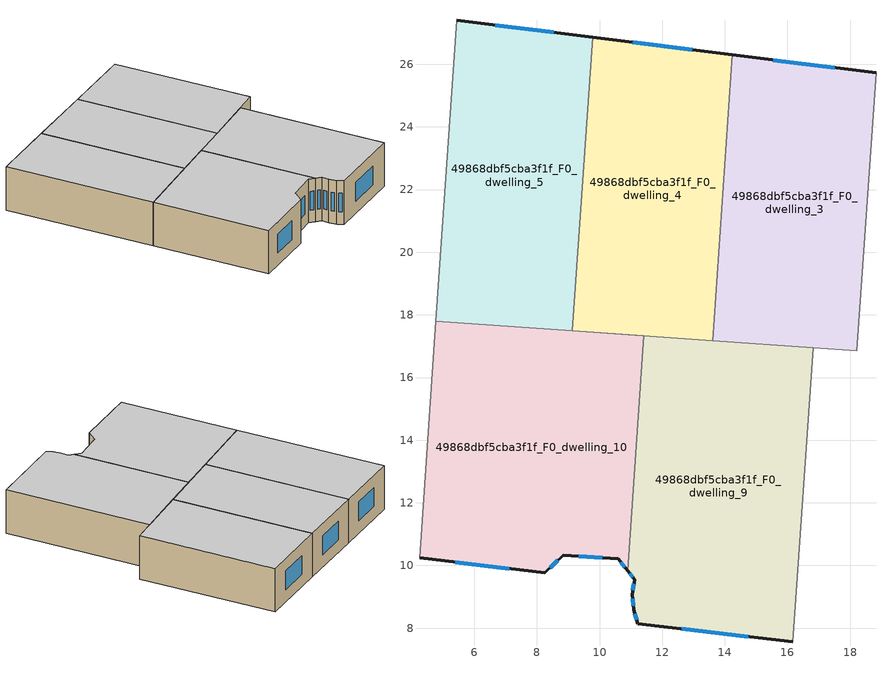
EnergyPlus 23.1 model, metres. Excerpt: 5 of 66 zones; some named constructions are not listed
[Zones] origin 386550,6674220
49868dbf5cba3f1f_F0_dwelling_10
 floor ground (EU_floor_Construction): 11.41,17.33 10.89,9.83 10.6,10.21 8.83,10.33 8.26,9.76 4.25,10.24 4.77,17.79 z0
 wall outside (EU_wall_Construction): 4.25,10.24 8.26,9.76 8.83,10.33 10.6,10.21 10.89,9.83 z0:3
 wall adiabatic (EU_wall_Construction): 4.77,17.79 4.25,10.24 z0:3
 wall to 49868dbf5cba3f1f_F0_dwelling_9 (EU_wall_Construction): 10.89,9.83 11.41,17.33 9.13,17.49 z0:3
 wall to 49868dbf5cba3f1f_F0_dwelling_5 (EU_wall_Construction): 9.13,17.49 4.77,17.79 z0:3
 window (EU_Window_Construction): 5.4,10.1 7.11,9.9 / 10.68,10.1 10.81,9.94 / 9.34,10.29 10.09,10.24 / 8.42,9.92 8.67,10.17 z0.86:2.14
 ceiling to 49868dbf5cba3f1f_F1_dwelling_10 (EU_floor_Construction): 10.89,9.83 11.41,17.33 4.77,17.79 4.25,10.24 8.26,9.76 8.83,10.33 10.6,10.21 z3
49868dbf5cba3f1f_F0_dwelling_3
 floor ground (EU_floor_Construction): 18.83,25.72 18.21,16.86 13.61,17.18 14.24,26.3 z0
 wall outside (EU_wall_Construction): 18.83,25.72 14.24,26.3 z0:3
 wall to 49868dbf5cba3f1f_F0_dwelling_2 (EU_wall_Construction): 18.21,16.86 18.83,25.72 z0:3
 wall to 49868dbf5cba3f1f_F0_dwelling_4 (EU_wall_Construction): 14.24,26.3 13.61,17.18 z0:3
 wall to 49868dbf5cba3f1f_F0_dwelling_9 (EU_wall_Construction): 13.61,17.18 16.82,16.96 z0:3
 wall to 49868dbf5cba3f1f_F0_dwelling_8 (EU_wall_Construction): 16.82,16.96 18.21,16.86 z0:3
 window (EU_Window_Construction): 17.52,25.89 15.55,26.13 z0.86:2.14
 ceiling to 49868dbf5cba3f1f_F1_dwelling_3 (EU_floor_Construction): 18.21,16.86 18.83,25.72 14.24,26.3 13.61,17.18 z3
49868dbf5cba3f1f_F0_dwelling_4
 floor ground (EU_floor_Construction): 14.24,26.3 13.61,17.18 9.13,17.49 9.78,26.86 z0
 wall outside (EU_wall_Construction): 14.24,26.3 9.78,26.86 z0:3
 wall to 49868dbf5cba3f1f_F0_dwelling_5 (EU_wall_Construction): 9.78,26.86 9.13,17.49 z0:3
 wall to 49868dbf5cba3f1f_F0_dwelling_9 (EU_wall_Construction): 9.13,17.49 13.61,17.18 z0:3
 window (EU_Window_Construction): 12.97,26.46 11.05,26.7 z0.86:2.14
 ceiling to 49868dbf5cba3f1f_F1_dwelling_4 (EU_floor_Construction): 13.61,17.18 14.24,26.3 9.78,26.86 9.13,17.49 z3
49868dbf5cba3f1f_F0_dwelling_5
 floor ground (EU_floor_Construction): 9.78,26.86 9.13,17.49 4.77,17.79 5.44,27.4 z0
 wall outside (EU_wall_Construction): 9.78,26.86 5.44,27.4 z0:3
 wall adiabatic (EU_wall_Construction): 5.44,27.4 4.77,17.79 z0:3
 window (EU_Window_Construction): 8.54,27.01 6.68,27.25 z0.86:2.14
 ceiling to 49868dbf5cba3f1f_F1_dwelling_5 (EU_floor_Construction): 9.13,17.49 9.78,26.86 5.44,27.4 4.77,17.79 z3
49868dbf5cba3f1f_F0_dwelling_9
 floor ground (EU_floor_Construction): 16.82,16.96 16.17,7.57 11.22,8.14 11.09,8.58 11.04,9.08 11.12,9.54 10.89,9.83 11.41,17.33 9.13,17.49 z0
 wall outside (EU_wall_Construction): 10.89,9.83 11.12,9.54 11.04,9.08 11.09,8.58 11.22,8.14 16.17,7.57 z0:3
 wall to 49868dbf5cba3f1f_F0_dwelling_8 (EU_wall_Construction): 16.17,7.57 16.82,16.96 z0:3
 window (EU_Window_Construction): 10.96,9.75 11.06,9.63 / 12.63,7.98 14.76,7.73 / 11.13,8.45 11.18,8.27 / 11.06,8.93 11.08,8.72 / 11.1,9.41 11.07,9.21 z0.86:2.14
 ceiling to 49868dbf5cba3f1f_F1_dwelling_9 (EU_floor_Construction): 16.17,7.57 16.82,16.96 9.13,17.49 11.41,17.33 10.89,9.83 11.12,9.54 11.04,9.08 11.09,8.58 11.22,8.14 z3
[HVACTEMPLATE:THERMOSTAT] Constant Heating Setpoint=20; Constant Cooling Setpoint=50
EU_HeatOnly_49868dbf5cba3f1f_F0_dwelling_0; EU_HeatOnly_49868dbf5cba3f1f_F0_dwelling_1; EU_HeatOnly_49868dbf5cba3f1f_F0_dwelling_2; EU_HeatOnly_49868dbf5cba3f1f_F0_dwelling_3; EU_HeatOnly_49868dbf5cba3f1f_F0_dwelling_4; EU_HeatOnly_49868dbf5cba3f1f_F0_dwelling_5; EU_HeatOnly_49868dbf5cba3f1f_F0_dwelling_6; EU_HeatOnly_49868dbf5cba3f1f_F0_dwelling_7; EU_HeatOnly_49868dbf5cba3f1f_F0_dwelling_8; EU_HeatOnly_49868dbf5cba3f1f_F0_dwelling_9; EU_HeatOnly_49868dbf5cba3f1f_F0_dwelling_10; EU_HeatOnly_49868dbf5cba3f1f_F1_dwelling_0; EU_HeatOnly_49868dbf5cba3f1f_F1_dwelling_1; EU_HeatOnly_49868dbf5cba3f1f_F1_dwelling_2; EU_HeatOnly_49868dbf5cba3f1f_F1_dwelling_3; EU_HeatOnly_49868dbf5cba3f1f_F1_dwelling_4; EU_HeatOnly_49868dbf5cba3f1f_F1_dwelling_5; EU_HeatOnly_49868dbf5cba3f1f_F1_dwelling_6; EU_HeatOnly_49868dbf5cba3f1f_F1_dwelling_7; EU_HeatOnly_49868dbf5cba3f1f_F1_dwelling_8; EU_HeatOnly_49868dbf5cba3f1f_F1_dwelling_9; EU_HeatOnly_49868dbf5cba3f1f_F1_dwelling_10; EU_HeatOnly_49868dbf5cba3f1f_F2_dwelling_0; EU_HeatOnly_49868dbf5cba3f1f_F2_dwelling_1; EU_HeatOnly_49868dbf5cba3f1f_F2_dwelling_2; EU_HeatOnly_49868dbf5cba3f1f_F2_dwelling_3; EU_HeatOnly_49868dbf5cba3f1f_F2_dwelling_4; EU_HeatOnly_49868dbf5cba3f1f_F2_dwelling_5; EU_HeatOnly_49868dbf5cba3f1f_F2_dwelling_6; EU_HeatOnly_49868dbf5cba3f1f_F2_dwelling_7; EU_HeatOnly_49868dbf5cba3f1f_F2_dwelling_8; EU_HeatOnly_49868dbf5cba3f1f_F2_dwelling_9; EU_HeatOnly_49868dbf5cba3f1f_F2_dwelling_10; EU_HeatOnly_49868dbf5cba3f1f_F3_dwelling_0; EU_HeatOnly_49868dbf5cba3f1f_F3_dwelling_1; EU_HeatOnly_49868dbf5cba3f1f_F3_dwelling_2; EU_HeatOnly_49868dbf5cba3f1f_F3_dwelling_3; EU_HeatOnly_49868dbf5cba3f1f_F3_dwelling_4; EU_HeatOnly_49868dbf5cba3f1f_F3_dwelling_5; EU_HeatOnly_49868dbf5cba3f1f_F3_dwelling_6; EU_HeatOnly_49868dbf5cba3f1f_F3_dwelling_7; EU_HeatOnly_49868dbf5cba3f1f_F3_dwelling_8; EU_HeatOnly_49868dbf5cba3f1f_F3_dwelling_9; EU_HeatOnly_49868dbf5cba3f1f_F3_dwelling_10; EU_HeatOnly_49868dbf5cba3f1f_F4_dwelling_0; EU_HeatOnly_49868dbf5cba3f1f_F4_dwelling_1; EU_HeatOnly_49868dbf5cba3f1f_F4_dwelling_2; EU_HeatOnly_49868dbf5cba3f1f_F4_dwelling_3; EU_HeatOnly_49868dbf5cba3f1f_F4_dwelling_4; EU_HeatOnly_49868dbf5cba3f1f_F4_dwelling_5; EU_HeatOnly_49868dbf5cba3f1f_F4_dwelling_6; EU_HeatOnly_49868dbf5cba3f1f_F4_dwelling_7; EU_HeatOnly_49868dbf5cba3f1f_F4_dwelling_8; EU_HeatOnly_49868dbf5cba3f1f_F4_dwelling_9; EU_HeatOnly_49868dbf5cba3f1f_F4_dwelling_10; EU_HeatOnly_49868dbf5cba3f1f_F5_dwelling_0; EU_HeatOnly_49868dbf5cba3f1f_F5_dwelling_1; EU_HeatOnly_49868dbf5cba3f1f_F5_dwelling_2; EU_HeatOnly_49868dbf5cba3f1f_F5_dwelling_3; EU_HeatOnly_49868dbf5cba3f1f_F5_dwelling_4; EU_HeatOnly_49868dbf5cba3f1f_F5_dwelling_5; EU_HeatOnly_49868dbf5cba3f1f_F5_dwelling_6; EU_HeatOnly_49868dbf5cba3f1f_F5_dwelling_7; EU_HeatOnly_49868dbf5cba3f1f_F5_dwelling_8; EU_HeatOnly_49868dbf5cba3f1f_F5_dwelling_9; EU_HeatOnly_49868dbf5cba3f1f_F5_dwelling_10
[SCHEDULE:CONSTANT]
Name | Hourly Value
EU_AlwaysOn | 1
EU_CoolingOff | 0
[SCHEDULE:FILE] Column Number=1; Rows to Skip at Top=0; Number of Hours of Data=8760; Column Separator=Comma; Interpolate to Timestep=No; Minutes per Item=60; Adjust Schedule for Daylight Savings=Yes
Name | File
EU_Step8_GainSchedule_49868dbf5cba3f1f_F1_dwelling_7_f000 | ../../schedules/49868dbf5cba3f1f/49868dbf5cba3f1f_F1_dwelling_7_f000_gain.csv
EU_Step8_GainSchedule_49868dbf5cba3f1f_F1_dwelling_8_f000 | ../../schedules/49868dbf5cba3f1f/49868dbf5cba3f1f_F1_dwelling_8_f000_gain.csv
EU_Step8_GainSchedule_49868dbf5cba3f1f_F1_dwelling_9_f000 | ../../schedules/49868dbf5cba3f1f/49868dbf5cba3f1f_F1_dwelling_9_f000_gain.csv
EU_Step8_GainSchedule_49868dbf5cba3f1f_F1_dwelling_10_f000 | ../../schedules/49868dbf5cba3f1f/49868dbf5cba3f1f_F1_dwelling_10_f000_gain.csv
EU_Step8_GainSchedule_49868dbf5cba3f1f_F2_dwelling_0_f000 | ../../schedules/49868dbf5cba3f1f/49868dbf5cba3f1f_F2_dwelling_0_f000_gain.csv
EU_Step8_GainSchedule_49868dbf5cba3f1f_F2_dwelling_1_f000 | ../../schedules/49868dbf5cba3f1f/49868dbf5cba3f1f_F2_dwelling_1_f000_gain.csv
EU_Step8_GainSchedule_49868dbf5cba3f1f_F2_dwelling_2_f000 | ../../schedules/49868dbf5cba3f1f/49868dbf5cba3f1f_F2_dwelling_2_f000_gain.csv
EU_Step8_GainSchedule_49868dbf5cba3f1f_F2_dwelling_3_f000 | ../../schedules/49868dbf5cba3f1f/49868dbf5cba3f1f_F2_dwelling_3_f000_gain.csv
EU_Step8_GainSchedule_49868dbf5cba3f1f_F2_dwelling_4_f000 | ../../schedules/49868dbf5cba3f1f/49868dbf5cba3f1f_F2_dwelling_4_f000_gain.csv
EU_Step8_GainSchedule_49868dbf5cba3f1f_F2_dwelling_5_f000 | ../../schedules/49868dbf5cba3f1f/49868dbf5cba3f1f_F2_dwelling_5_f000_gain.csv
EU_Step8_GainSchedule_49868dbf5cba3f1f_F2_dwelling_6_f000 | ../../schedules/49868dbf5cba3f1f/49868dbf5cba3f1f_F2_dwelling_6_f000_gain.csv
EU_Step8_GainSchedule_49868dbf5cba3f1f_F2_dwelling_7_f000 | ../../schedules/49868dbf5cba3f1f/49868dbf5cba3f1f_F2_dwelling_7_f000_gain.csv
EU_Step8_GainSchedule_49868dbf5cba3f1f_F2_dwelling_8_f000 | ../../schedules/49868dbf5cba3f1f/49868dbf5cba3f1f_F2_dwelling_8_f000_gain.csv
EU_Step8_GainSchedule_49868dbf5cba3f1f_F2_dwelling_9_f000 | ../../schedules/49868dbf5cba3f1f/49868dbf5cba3f1f_F2_dwelling_9_f000_gain.csv
EU_Step8_GainSchedule_49868dbf5cba3f1f_F2_dwelling_10_f000 | ../../schedules/49868dbf5cba3f1f/49868dbf5cba3f1f_F2_dwelling_10_f000_gain.csv
EU_Step8_GainSchedule_49868dbf5cba3f1f_F4_dwelling_9_f000 | ../../schedules/49868dbf5cba3f1f/49868dbf5cba3f1f_F4_dwelling_9_f000_gain.csv
EU_Step8_GainSchedule_49868dbf5cba3f1f_F4_dwelling_10_f000 | ../../schedules/49868dbf5cba3f1f/49868dbf5cba3f1f_F4_dwelling_10_f000_gain.csv
EU_Step8_GainSchedule_49868dbf5cba3f1f_F5_dwelling_0_f000 | ../../schedules/49868dbf5cba3f1f/49868dbf5cba3f1f_F5_dwelling_0_f000_gain.csv
EU_Step8_GainSchedule_49868dbf5cba3f1f_F5_dwelling_1_f000 | ../../schedules/49868dbf5cba3f1f/49868dbf5cba3f1f_F5_dwelling_1_f000_gain.csv
EU_Step8_GainSchedule_49868dbf5cba3f1f_F5_dwelling_2_f000 | ../../schedules/49868dbf5cba3f1f/49868dbf5cba3f1f_F5_dwelling_2_f000_gain.csv
EU_Step8_GainSchedule_49868dbf5cba3f1f_F5_dwelling_3_f000 | ../../schedules/49868dbf5cba3f1f/49868dbf5cba3f1f_F5_dwelling_3_f000_gain.csv
EU_Step8_GainSchedule_49868dbf5cba3f1f_F5_dwelling_4_f000 | ../../schedules/49868dbf5cba3f1f/49868dbf5cba3f1f_F5_dwelling_4_f000_gain.csv
EU_Step8_GainSchedule_49868dbf5cba3f1f_F5_dwelling_5_f000 | ../../schedules/49868dbf5cba3f1f/49868dbf5cba3f1f_F5_dwelling_5_f000_gain.csv
EU_Step8_GainSchedule_49868dbf5cba3f1f_F5_dwelling_6_f000 | ../../schedules/49868dbf5cba3f1f/49868dbf5cba3f1f_F5_dwelling_6_f000_gain.csv
EU_Step8_GainSchedule_49868dbf5cba3f1f_F5_dwelling_7_f000 | ../../schedules/49868dbf5cba3f1f/49868dbf5cba3f1f_F5_dwelling_7_f000_gain.csv
EU_Step8_GainSchedule_49868dbf5cba3f1f_F5_dwelling_8_f000 | ../../schedules/49868dbf5cba3f1f/49868dbf5cba3f1f_F5_dwelling_8_f000_gain.csv
EU_Step8_GainSchedule_49868dbf5cba3f1f_F5_dwelling_9_f000 | ../../schedules/49868dbf5cba3f1f/49868dbf5cba3f1f_F5_dwelling_9_f000_gain.csv
EU_Step8_GainSchedule_49868dbf5cba3f1f_F5_dwelling_10_f000 | ../../schedules/49868dbf5cba3f1f/49868dbf5cba3f1f_F5_dwelling_10_f000_gain.csv
